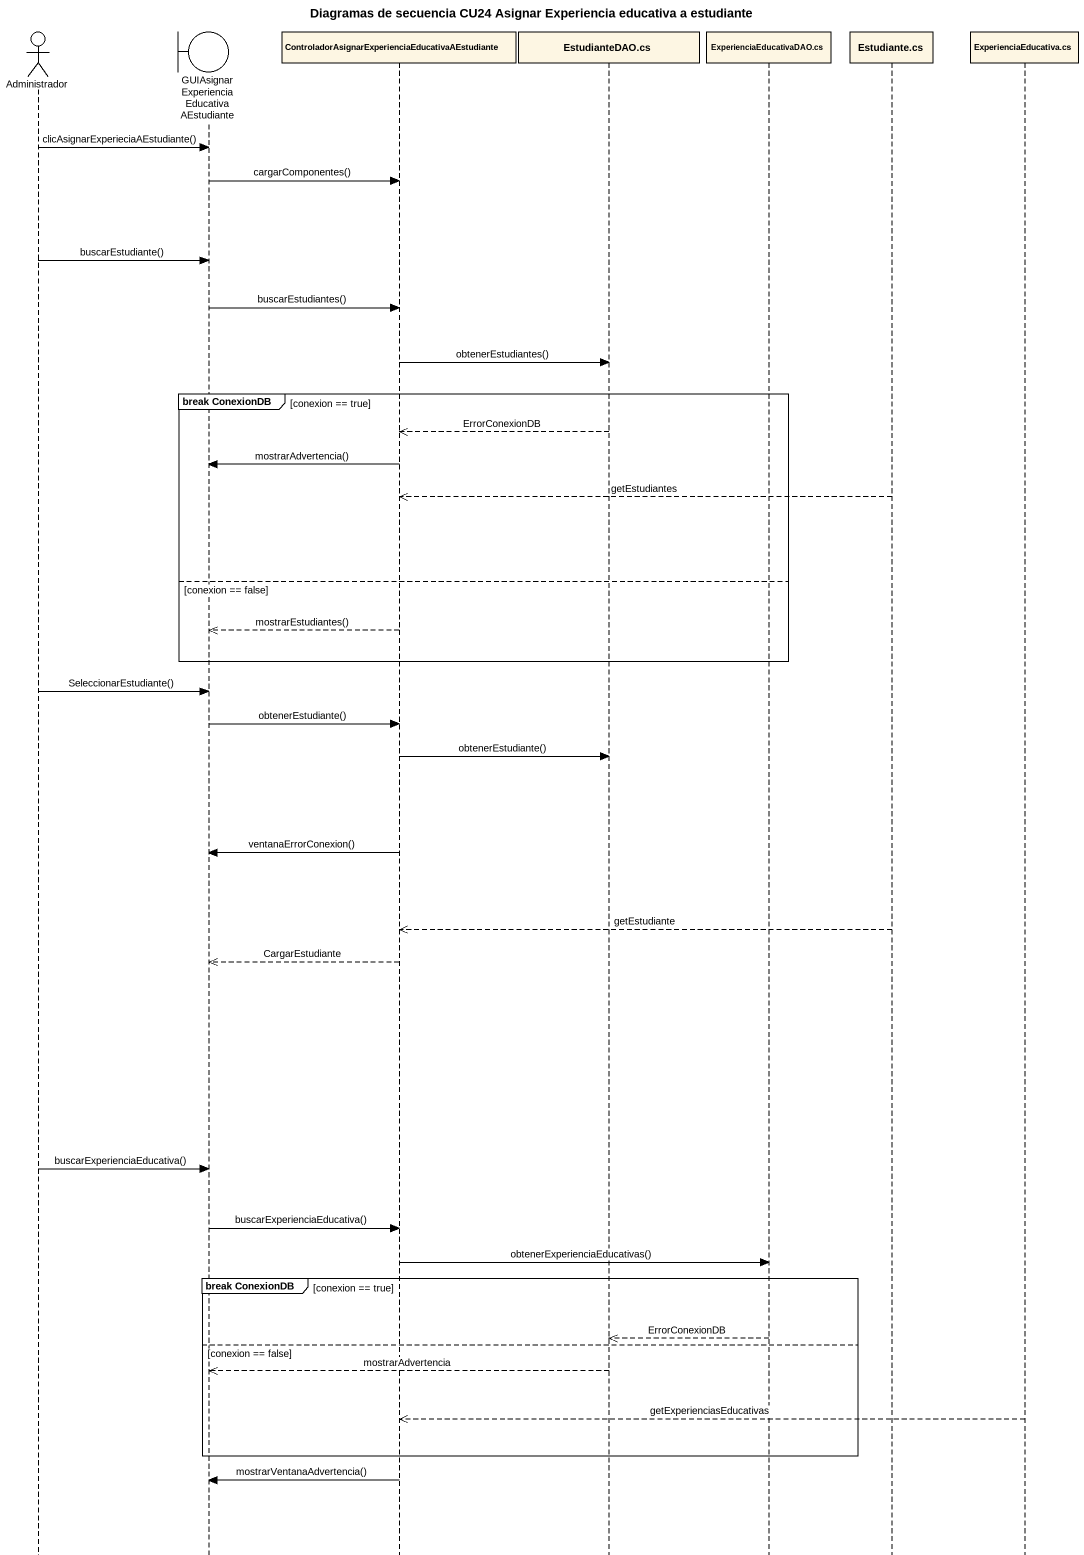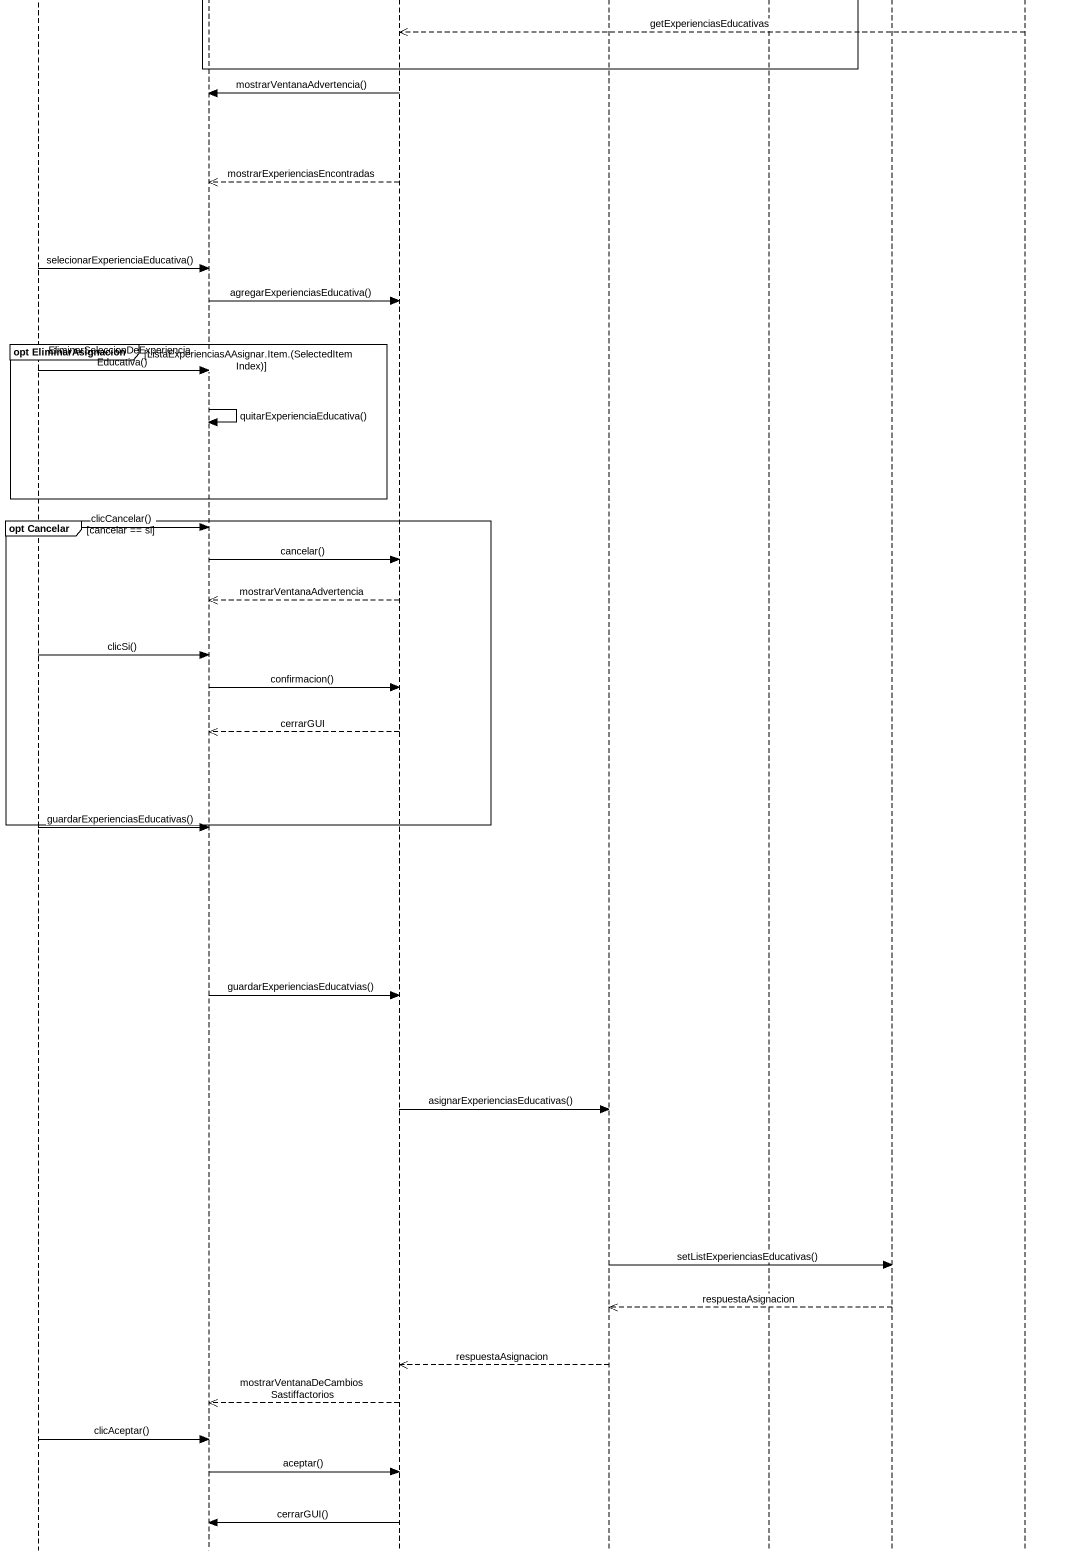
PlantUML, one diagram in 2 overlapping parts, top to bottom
@startuml
title Diagramas de secuencia CU24 Asignar Experiencia educativa a estudiante
hide footbox
actor Administrador
boundary "GUIAsignarExperienciaEducativaAEstudiante" as GUIAsignarExperienciaEducati
participant "ControladorAsignarExperienciaEducativaAEstudiante" as ControladorAsignarExperienci
participant "EstudianteDAO.cs" as EstudianteDAO_cs
participant "ExperienciaEducativaDAO.cs" as ExperienciaEducativaDAO_cs
participant "Estudiante.cs" as Estudiante_cs
participant "ExperienciaEducativa.cs" as ExperienciaEducativa_cs

Administrador -> GUIAsignarExperienciaEducati : clicAsignarExperieciaAEstudiante()
GUIAsignarExperienciaEducati -> ControladorAsignarExperienci : cargarComponentes()
Administrador -> GUIAsignarExperienciaEducati : buscarEstudiante()
GUIAsignarExperienciaEducati -> ControladorAsignarExperienci : buscarEstudiantes()
ControladorAsignarExperienci -> EstudianteDAO_cs : obtenerEstudiantes()
group break ConexionDB [conexion == true]
  EstudianteDAO_cs -->> ControladorAsignarExperienci : ErrorConexionDB
  ControladorAsignarExperienci -> GUIAsignarExperienciaEducati : mostrarAdvertencia()
  Estudiante_cs -->> ControladorAsignarExperienci : getEstudiantes
else conexion == false
  ControladorAsignarExperienci -->> GUIAsignarExperienciaEducati : mostrarEstudiantes()
end
Administrador -> GUIAsignarExperienciaEducati : SeleccionarEstudiante()
GUIAsignarExperienciaEducati -> ControladorAsignarExperienci : obtenerEstudiante()
ControladorAsignarExperienci -> EstudianteDAO_cs : obtenerEstudiante()
ControladorAsignarExperienci -> GUIAsignarExperienciaEducati : ventanaErrorConexion()
Estudiante_cs -->> ControladorAsignarExperienci : getEstudiante
ControladorAsignarExperienci -->> GUIAsignarExperienciaEducati : CargarEstudiante
Administrador -> GUIAsignarExperienciaEducati : buscarExperienciaEducativa()
GUIAsignarExperienciaEducati -> ControladorAsignarExperienci : buscarExperienciaEducativa()
ControladorAsignarExperienci -> ExperienciaEducativaDAO_cs : obtenerExperienciaEducativas()
group break ConexionDB [conexion == true]
  ExperienciaEducativaDAO_cs -->> EstudianteDAO_cs : ErrorConexionDB
else conexion == false
  EstudianteDAO_cs -->> GUIAsignarExperienciaEducati : mostrarAdvertencia
  ExperienciaEducativa_cs -->> ControladorAsignarExperienci : getExperienciasEducativas
end
ControladorAsignarExperienci -> GUIAsignarExperienciaEducati : mostrarVentanaAdvertencia()
ControladorAsignarExperienci -->> GUIAsignarExperienciaEducati : mostrarExperienciasEncontradas
Administrador -> GUIAsignarExperienciaEducati : selecionarExperienciaEducativa()
GUIAsignarExperienciaEducati -> ControladorAsignarExperienci : agregarExperienciasEducativa()
group opt EliminarAsignación [ListaExperienciasAAsignar.Item.(SelectedItemIndex)]
  Administrador -> GUIAsignarExperienciaEducati : EliminarSeleccionDeExperienciaEducativa()
  GUIAsignarExperienciaEducati -> GUIAsignarExperienciaEducati : quitarExperienciaEducativa()
end
group opt Cancelar [cancelar == si]
  Administrador -> GUIAsignarExperienciaEducati : clicCancelar()
  GUIAsignarExperienciaEducati -> ControladorAsignarExperienci : cancelar()
  ControladorAsignarExperienci -->> GUIAsignarExperienciaEducati : mostrarVentanaAdvertencia
  Administrador -> GUIAsignarExperienciaEducati : clicSi()
  GUIAsignarExperienciaEducati -> ControladorAsignarExperienci : confirmacion()
  ControladorAsignarExperienci -->> GUIAsignarExperienciaEducati : cerrarGUI
end
Administrador -> GUIAsignarExperienciaEducati : guardarExperienciasEducativas()
GUIAsignarExperienciaEducati -> ControladorAsignarExperienci : guardarExperienciasEducatvias()
ControladorAsignarExperienci -> EstudianteDAO_cs : asignarExperienciasEducativas()
EstudianteDAO_cs -> Estudiante_cs : setListExperienciasEducativas()
Estudiante_cs -->> EstudianteDAO_cs : respuestaAsignacion
EstudianteDAO_cs -->> ControladorAsignarExperienci : respuestaAsignacion
ControladorAsignarExperienci -->> GUIAsignarExperienciaEducati : mostrarVentanaDeCambiosSastiffactorios
Administrador -> GUIAsignarExperienciaEducati : clicAceptar()
GUIAsignarExperienciaEducati -> ControladorAsignarExperienci : aceptar()
ControladorAsignarExperienci -> GUIAsignarExperienciaEducati : cerrarGUI()
@enduml
